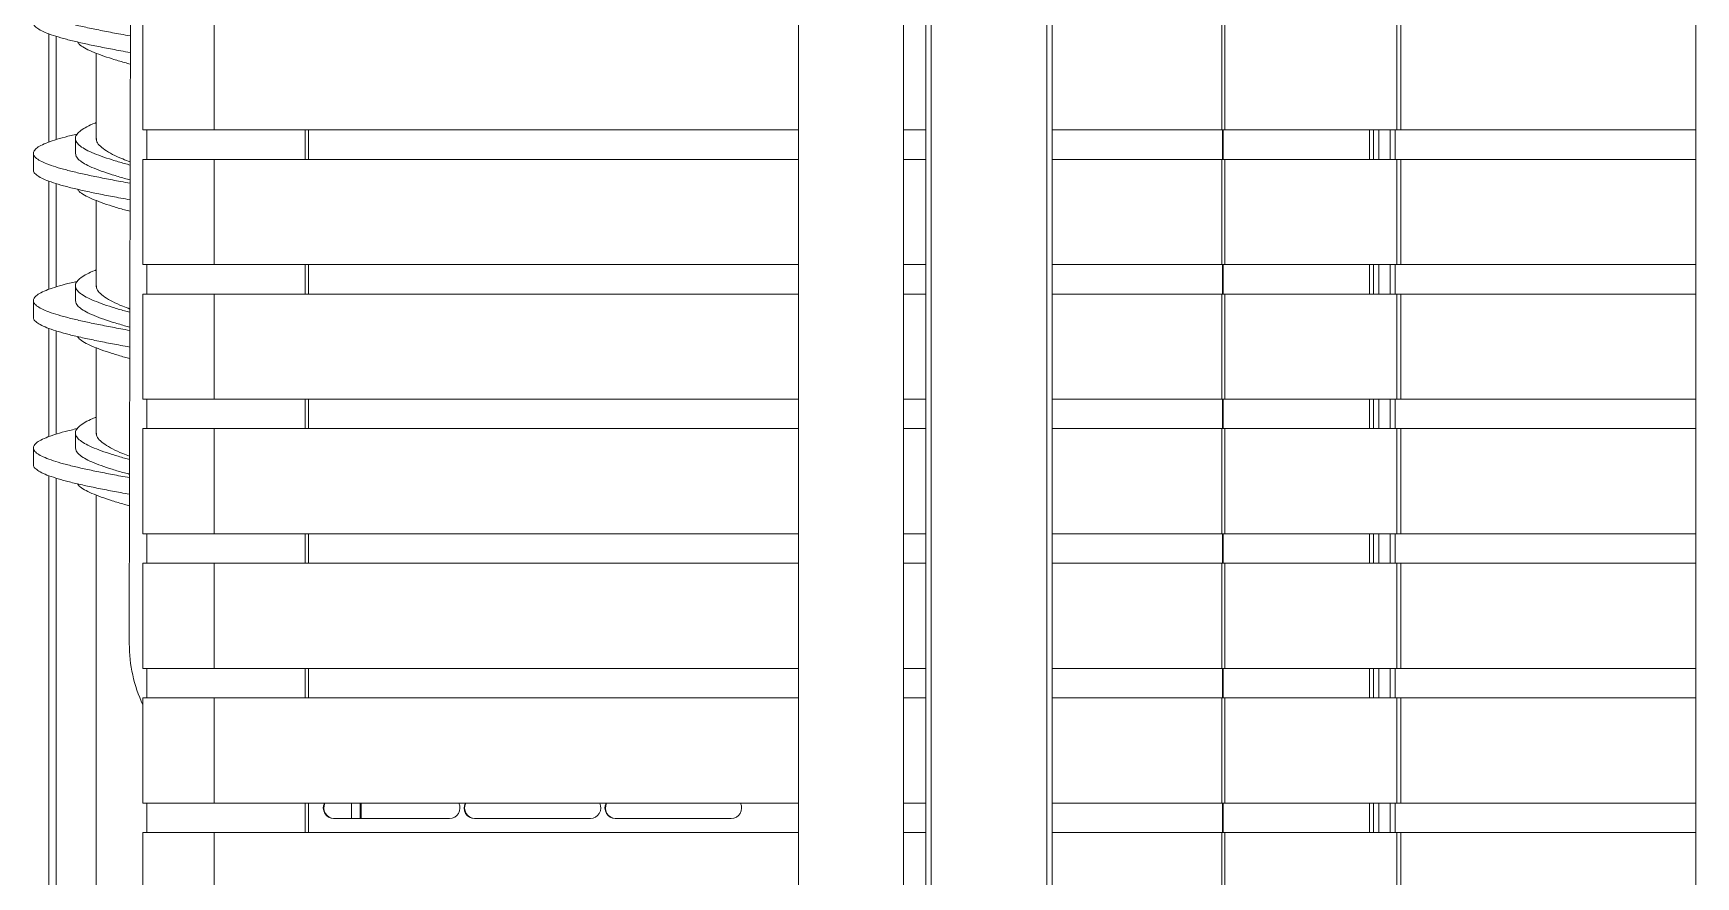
# Model space of a CAD drawing. Header units: millimetres. Extents: x 8553 to 64453, y 11523 to 72084.
# Drawn here: x 32471 to 33103, y 20939 to 21260 of the extents above; entities that cross this region are included whole.
import ezdxf

# ---------------------------------------------------------------- set-up
doc = ezdxf.new("R2010")
doc.units = ezdxf.units.MM
doc.layers.add('grey', color=254, linetype='Continuous')

msp = doc.modelspace()

# ---------------------------------------------------------------- linework, layer by layer
at = {"layer": 'grey', "linetype": 'Continuous', "lineweight": 15}
for p, q in [((32810.48, 22331.843), (32810.48, 19579.043)), ((32812.48, 19578.926), (32812.48, 22331.96)), ((32856.48, 22331.96), (32856.48, 19578.926)), ((32858.48, 19579.326), (32858.48, 22331.56)), ((32509.581, 22285.234), (32507.442, 21027.536)), ((32762.043, 19643.123), (32762.043, 22272.723)), ((33103.385, 19649.782), (33103.385, 22271.382)), ((32802.043, 22110.643), (32802.043, 19800.243)), ((32476.882, 21259.397), (32476.882, 21218.26)), ((32479.682, 21258.442), (32479.682, 21219.194)), ((32512.589, 21222.877), (32512.589, 21262.877)), ((32539.694, 21262.877), (32539.694, 21222.877)), ((32923.039, 21262.877), (32923.039, 21222.877)), ((32924.202, 21262.877), (32924.202, 21222.877)), ((32989.705, 21262.877), (32989.705, 21222.877)), ((32991.147, 21262.877), (32991.147, 21222.877)), ((32494.88, 21219.221), (32494.88, 21252.014)), ((32512.589, 21222.877), (32539.694, 21222.877)), ((32514.08, 21211.677), (32514.08, 21222.877)), ((32539.694, 21222.877), (32762.043, 21222.877)), ((32574.401, 21211.677), (32574.401, 21222.877)), ((32575.657, 21222.877), (32575.657, 21211.677)), ((32802.043, 21222.877), (32810.48, 21222.877)), ((32858.48, 21222.877), (32923.039, 21222.877)), ((32923.039, 21222.877), (32924.202, 21222.877)), ((32923.311, 21222.877), (32923.311, 21211.677)), ((32923.575, 21222.877), (32923.575, 21211.677)), ((32924.202, 21222.877), (32989.705, 21222.877)), ((32979.227, 21222.877), (32979.227, 21211.677)), ((32980.747, 21222.877), (32980.747, 21211.677)), ((32982.756, 21211.677), (32982.756, 21222.877)), ((32982.821, 21222.877), (32982.821, 21211.677)), ((32987.093, 21222.877), (32987.093, 21211.677)), ((32989.078, 21222.877), (32989.078, 21211.677)), ((32989.705, 21222.877), (32991.147, 21222.877)), ((32991.147, 21222.877), (33103.385, 21222.877)), ((32470.94, 21207.667), (32470.94, 21213.975)), ((32486.94, 21213.975), (32486.94, 21219.621)), ((32512.589, 21171.677), (32512.589, 21211.677)), ((32512.589, 21211.677), (32539.694, 21211.677)), ((32539.694, 21211.677), (32539.694, 21171.677)), ((32539.694, 21211.677), (32762.043, 21211.677)), ((32802.043, 21211.677), (32810.48, 21211.677)), ((32858.48, 21211.677), (32923.039, 21211.677)), ((32923.039, 21211.677), (32923.039, 21171.677)), ((32923.039, 21211.677), (32924.202, 21211.677)), ((32924.202, 21211.677), (32924.202, 21171.677)), ((32924.202, 21211.677), (32989.705, 21211.677)), ((32989.705, 21211.677), (32989.705, 21171.677)), ((32989.705, 21211.677), (32991.147, 21211.677)), ((32991.147, 21211.677), (32991.147, 21171.677)), ((32991.147, 21211.677), (33103.385, 21211.677)), ((32476.882, 21203.397), (32476.882, 21162.26)), ((32479.682, 21202.442), (32479.682, 21163.194)), ((32494.88, 21163.221), (32494.88, 21196.014)), ((32512.589, 21171.677), (32539.694, 21171.677)), ((32514.08, 21160.477), (32514.08, 21171.677)), ((32539.694, 21171.677), (32762.043, 21171.677)), ((32574.401, 21160.477), (32574.401, 21171.677)), ((32575.657, 21171.677), (32575.657, 21160.477)), ((32802.043, 21171.677), (32810.48, 21171.677)), ((32858.48, 21171.677), (32923.039, 21171.677)), ((32923.039, 21171.677), (32924.202, 21171.677)), ((32923.311, 21171.677), (32923.311, 21160.477)), ((32923.575, 21171.677), (32923.575, 21160.477)), ((32924.202, 21171.677), (32989.705, 21171.677)), ((32979.227, 21171.677), (32979.227, 21160.477)), ((32980.747, 21171.677), (32980.747, 21160.477)), ((32982.756, 21160.477), (32982.756, 21171.677)), ((32982.821, 21171.677), (32982.821, 21160.477)), ((32987.093, 21171.677), (32987.093, 21160.477)), ((32989.078, 21171.677), (32989.078, 21160.477)), ((32989.705, 21171.677), (32991.147, 21171.677)), ((32991.147, 21171.677), (33103.385, 21171.677)), ((32486.94, 21157.975), (32486.94, 21163.621)), ((32470.94, 21151.667), (32470.94, 21157.975)), ((32512.589, 21120.477), (32512.589, 21160.477)), ((32512.589, 21160.477), (32539.694, 21160.477)), ((32539.694, 21160.477), (32539.694, 21120.477)), ((32539.694, 21160.477), (32762.043, 21160.477)), ((32802.043, 21160.477), (32810.48, 21160.477)), ((32858.48, 21160.477), (32923.039, 21160.477)), ((32923.039, 21160.477), (32923.039, 21120.477)), ((32923.039, 21160.477), (32924.202, 21160.477)), ((32924.202, 21160.477), (32924.202, 21120.477)), ((32924.202, 21160.477), (32989.705, 21160.477)), ((32989.705, 21160.477), (32989.705, 21120.477)), ((32989.705, 21160.477), (32991.147, 21160.477)), ((32991.147, 21160.477), (32991.147, 21120.477)), ((32991.147, 21160.477), (33103.385, 21160.477)), ((32476.882, 21147.397), (32476.882, 21106.26)), ((32479.682, 21146.442), (32479.682, 21107.194)), ((32494.88, 21107.221), (32494.88, 21140.014)), ((32512.589, 21120.477), (32539.694, 21120.477)), ((32514.08, 21109.277), (32514.08, 21120.477)), ((32539.694, 21120.477), (32762.043, 21120.477)), ((32574.401, 21109.277), (32574.401, 21120.477)), ((32575.657, 21120.477), (32575.657, 21109.277)), ((32802.043, 21120.477), (32810.48, 21120.477)), ((32858.48, 21120.477), (32923.039, 21120.477)), ((32923.039, 21120.477), (32924.202, 21120.477)), ((32923.311, 21120.477), (32923.311, 21109.277)), ((32923.575, 21120.477), (32923.575, 21109.277)), ((32924.202, 21120.477), (32989.705, 21120.477)), ((32979.227, 21120.477), (32979.227, 21109.277)), ((32980.747, 21120.477), (32980.747, 21109.277)), ((32982.756, 21109.277), (32982.756, 21120.477)), ((32982.821, 21120.477), (32982.821, 21109.277)), ((32987.093, 21120.477), (32987.093, 21109.277)), ((32989.078, 21120.477), (32989.078, 21109.277)), ((32989.705, 21120.477), (32991.147, 21120.477)), ((32991.147, 21120.477), (33103.385, 21120.477)), ((32486.94, 21101.975), (32486.94, 21107.621)), ((32512.589, 21069.277), (32512.589, 21109.277)), ((32512.589, 21109.277), (32539.694, 21109.277)), ((32539.694, 21109.277), (32539.694, 21069.277)), ((32539.694, 21109.277), (32762.043, 21109.277)), ((32802.043, 21109.277), (32810.48, 21109.277)), ((32858.48, 21109.277), (32923.039, 21109.277)), ((32923.039, 21109.277), (32923.039, 21069.277)), ((32923.039, 21109.277), (32924.202, 21109.277)), ((32924.202, 21109.277), (32924.202, 21069.277)), ((32924.202, 21109.277), (32989.705, 21109.277)), ((32989.705, 21109.277), (32989.705, 21069.277)), ((32989.705, 21109.277), (32991.147, 21109.277)), ((32991.147, 21109.277), (32991.147, 21069.277)), ((32991.147, 21109.277), (33103.385, 21109.277)), ((32470.94, 21095.667), (32470.94, 21101.975)), ((32476.882, 21091.397), (32476.882, 20795)), ((32479.682, 21090.442), (32479.682, 20795.949)), ((32494.88, 20802.387), (32494.88, 21084.014)), ((32512.589, 21069.277), (32539.694, 21069.277)), ((32514.08, 21058.077), (32514.08, 21069.277)), ((32539.694, 21069.277), (32762.043, 21069.277)), ((32574.401, 21058.077), (32574.401, 21069.277)), ((32575.657, 21069.277), (32575.657, 21058.077)), ((32802.043, 21069.277), (32810.48, 21069.277)), ((32858.48, 21069.277), (32923.039, 21069.277)), ((32923.039, 21069.277), (32924.202, 21069.277)), ((32923.311, 21069.277), (32923.311, 21058.077)), ((32923.575, 21069.277), (32923.575, 21058.077)), ((32924.202, 21069.277), (32989.705, 21069.277)), ((32979.227, 21069.277), (32979.227, 21058.077)), ((32980.747, 21069.277), (32980.747, 21058.077)), ((32982.756, 21058.077), (32982.756, 21069.277)), ((32982.821, 21069.277), (32982.821, 21058.077)), ((32987.093, 21069.277), (32987.093, 21058.077)), ((32989.078, 21069.277), (32989.078, 21058.077)), ((32989.705, 21069.277), (32991.147, 21069.277)), ((32991.147, 21069.277), (33103.385, 21069.277)), ((32512.589, 21018.077), (32512.589, 21058.077)), ((32512.589, 21058.077), (32539.694, 21058.077)), ((32539.694, 21058.077), (32539.694, 21018.077)), ((32539.694, 21058.077), (32762.043, 21058.077)), ((32802.043, 21058.077), (32810.48, 21058.077)), ((32858.48, 21058.077), (32923.039, 21058.077)), ((32923.039, 21058.077), (32923.039, 21018.077)), ((32923.039, 21058.077), (32924.202, 21058.077)), ((32924.202, 21058.077), (32924.202, 21018.077)), ((32924.202, 21058.077), (32989.705, 21058.077)), ((32989.705, 21058.077), (32989.705, 21018.077)), ((32989.705, 21058.077), (32991.147, 21058.077)), ((32991.147, 21058.077), (32991.147, 21018.077)), ((32991.147, 21058.077), (33103.385, 21058.077)), ((32512.589, 21018.077), (32539.694, 21018.077)), ((32514.08, 21006.877), (32514.08, 21018.077)), ((32539.694, 21018.077), (32762.043, 21018.077)), ((32574.401, 21006.877), (32574.401, 21018.077)), ((32575.657, 21018.077), (32575.657, 21006.877)), ((32802.043, 21018.077), (32810.48, 21018.077)), ((32858.48, 21018.077), (32923.039, 21018.077)), ((32923.039, 21018.077), (32924.202, 21018.077)), ((32923.311, 21018.077), (32923.311, 21006.877)), ((32923.575, 21018.077), (32923.575, 21006.877)), ((32924.202, 21018.077), (32989.705, 21018.077)), ((32979.227, 21018.077), (32979.227, 21006.877)), ((32980.747, 21018.077), (32980.747, 21006.877)), ((32982.756, 21006.877), (32982.756, 21018.077)), ((32982.821, 21018.077), (32982.821, 21006.877)), ((32987.093, 21018.077), (32987.093, 21006.877)), ((32989.078, 21018.077), (32989.078, 21006.877)), ((32989.705, 21018.077), (32991.147, 21018.077)), ((32991.147, 21018.077), (33103.385, 21018.077)), ((32512.589, 20966.877), (32512.589, 21006.877)), ((32512.589, 21006.877), (32539.694, 21006.877)), ((32539.694, 21006.877), (32539.694, 20966.877)), ((32539.694, 21006.877), (32762.043, 21006.877)), ((32802.043, 21006.877), (32810.48, 21006.877)), ((32858.48, 21006.877), (32923.039, 21006.877)), ((32923.039, 21006.877), (32923.039, 20966.877)), ((32923.039, 21006.877), (32924.202, 21006.877)), ((32924.202, 21006.877), (32924.202, 20966.877)), ((32924.202, 21006.877), (32989.705, 21006.877)), ((32989.705, 21006.877), (32989.705, 20966.877)), ((32989.705, 21006.877), (32991.147, 21006.877)), ((32991.147, 21006.877), (32991.147, 20966.877)), ((32991.147, 21006.877), (33103.385, 21006.877)), ((32512.589, 20966.877), (32539.694, 20966.877)), ((32514.08, 20955.677), (32514.08, 20966.877)), ((32539.694, 20966.877), (32762.043, 20966.877)), ((32574.401, 20955.677), (32574.401, 20966.877)), ((32575.657, 20966.877), (32575.657, 20955.677)), ((32591.994, 20966.877), (32591.994, 20961.073)), ((32595.28, 20966.877), (32595.28, 20961.073)), ((32595.68, 20966.877), (32595.68, 20961.073)), ((32802.043, 20966.877), (32810.48, 20966.877)), ((32858.48, 20966.877), (32923.039, 20966.877)), ((32923.039, 20966.877), (32924.202, 20966.877)), ((32923.311, 20966.877), (32923.311, 20955.677)), ((32923.575, 20966.877), (32923.575, 20955.677)), ((32924.202, 20966.877), (32989.705, 20966.877)), ((32979.227, 20966.877), (32979.227, 20955.677)), ((32980.747, 20966.877), (32980.747, 20955.677)), ((32982.756, 20955.677), (32982.756, 20966.877)), ((32982.821, 20966.877), (32982.821, 20955.677)), ((32987.093, 20966.877), (32987.093, 20955.677)), ((32989.078, 20966.877), (32989.078, 20955.677)), ((32989.705, 20966.877), (32991.147, 20966.877)), ((32991.147, 20966.877), (33103.385, 20966.877)), ((32629.309, 20961.073), (32585.19, 20961.073)), ((32682.883, 20961.073), (32638.763, 20961.073)), ((32736.456, 20961.073), (32692.337, 20961.073)), ((32512.589, 20915.677), (32512.589, 20955.677)), ((32512.589, 20955.677), (32539.694, 20955.677)), ((32539.694, 20955.677), (32539.694, 20915.677)), ((32539.694, 20955.677), (32762.043, 20955.677)), ((32802.043, 20955.677), (32810.48, 20955.677)), ((32858.48, 20955.677), (32923.039, 20955.677)), ((32923.039, 20955.677), (32923.039, 20915.677)), ((32923.039, 20955.677), (32924.202, 20955.677)), ((32924.202, 20955.677), (32924.202, 20915.677)), ((32924.202, 20955.677), (32989.705, 20955.677)), ((32989.705, 20955.677), (32989.705, 20915.677)), ((32989.705, 20955.677), (32991.147, 20955.677)), ((32991.147, 20955.677), (32991.147, 20915.677)), ((32991.147, 20955.677), (33103.385, 20955.677))]:
    msp.add_line(p, q, dxfattribs=at)
for centre, radius, start, end in [((32562.044, 21027.434), 54.602, 179.893239, 205.076969), ((32585.243, 20965.072), 4, 153.179428, 269.236247), ((32585.451, 20965.072), 4, 153.179428, 269.236247), ((32629.256, 20965.072), 4, 270.763753, 26.820572), ((32638.817, 20965.072), 4, 153.179428, 269.236247), ((32639.025, 20965.072), 4, 153.179428, 269.236247), ((32682.829, 20965.072), 4, 270.763753, 26.820572), ((32692.39, 20965.072), 4, 153.179428, 269.236247), ((32692.598, 20965.072), 4, 153.179428, 269.236247), ((32736.403, 20965.072), 4, 270.763753, 26.820572)]:
    msp.add_arc(centre, radius, start, end, dxfattribs=at)
for points, knots in [([(32487.582, 21277.296), (32486.799, 21277.117), (32484.322, 21276.548), (32480.819, 21275.592), (32477.146, 21274.423), (32474.289, 21273.258), (32472.254, 21272.091), (32471.088, 21270.923), (32470.807, 21269.759), (32471.418, 21268.59), (32472.909, 21267.424), (32475.255, 21266.259), (32478.415, 21265.089), (32482.338, 21263.925), (32486.953, 21262.758), (32492.181, 21261.59), (32497.946, 21260.426), (32503.2, 21259.426), (32506.607, 21258.818), (32507.835, 21258.599)], [0, 0, 0, 0, 0.0288294, 0.0912096, 0.1536396, 0.2160062, 0.2784136, 0.3408209, 0.4031876, 0.4656175, 0.5279977, 0.590378, 0.6528079, 0.7151746, 0.7775819, 0.8399893, 0.9023559, 0.9647858, 1, 1, 1, 1]), ([(32471.008, 21263.668), (32470.987, 21263.595), (32470.851, 21263.134), (32471.467, 21262.281), (32472.895, 21261.116), (32475.258, 21259.95), (32478.414, 21258.781), (32482.338, 21257.617), (32486.953, 21256.449), (32492.181, 21255.281), (32497.946, 21254.117), (32503.196, 21253.118), (32506.599, 21252.511), (32507.824, 21252.292)], [0, 0, 0, 0, 0.0191899, 0.1218059, 0.2243402, 0.3268745, 0.4294905, 0.5320025, 0.6345813, 0.7371602, 0.8396722, 0.9422882, 1, 1, 1, 1]), ([(32487.709, 21256.303), (32487.913, 21256.025), (32488.457, 21255.281), (32490.302, 21254.071), (32493.095, 21252.67), (32496.654, 21251.269), (32500.87, 21249.87), (32504.639, 21248.743), (32507.094, 21248.081), (32507.817, 21247.887)], [0, 0, 0, 0, 0.0989753, 0.2652684, 0.4316463, 0.5980242, 0.7643174, 0.9306105, 1, 1, 1, 1]), ([(32487.582, 21221.296), (32486.799, 21221.117), (32484.322, 21220.548), (32480.819, 21219.592), (32477.146, 21218.423), (32474.289, 21217.258), (32472.254, 21216.091), (32471.088, 21214.923), (32470.807, 21213.759), (32471.418, 21212.59), (32472.909, 21211.424), (32475.255, 21210.259), (32478.415, 21209.089), (32482.338, 21207.925), (32486.953, 21206.758), (32492.181, 21205.59), (32497.947, 21204.426), (32503.169, 21203.432), (32506.543, 21202.829), (32507.74, 21202.616)], [0, 0, 0, 0, 0.0288558, 0.0912933, 0.1537804, 0.2162043, 0.2786689, 0.3411334, 0.4035573, 0.4660445, 0.5284819, 0.5909193, 0.6534065, 0.7158304, 0.7782949, 0.8407595, 0.9031833, 0.9656705, 1, 1, 1, 1]), ([(32494.88, 21225.644), (32494.721, 21225.586), (32493.291, 21225.061), (32491.24, 21224.069), (32488.874, 21222.67), (32487.412, 21221.271), (32486.806, 21219.87), (32487.092, 21218.469), (32488.259, 21217.07), (32490.278, 21215.671), (32493.101, 21214.27), (32496.652, 21212.869), (32500.871, 21211.47), (32504.618, 21210.349), (32507.051, 21209.693), (32507.752, 21209.504)], [0, 0, 0, 0, 0.0108025, 0.0975641, 0.1842815, 0.270999, 0.3577606, 0.4445222, 0.5312397, 0.6179571, 0.7047187, 0.7914803, 0.8781978, 0.9649152, 1, 1, 1, 1]), ([(32487.004, 21213.978), (32487.036, 21213.593), (32487.106, 21212.741), (32488.275, 21211.424), (32490.273, 21210.025), (32493.102, 21208.624), (32496.652, 21207.223), (32500.871, 21205.824), (32504.615, 21204.704), (32507.045, 21204.049), (32507.742, 21203.861)], [0, 0, 0, 0, 0.1141245, 0.2524617, 0.3907988, 0.5292065, 0.6676142, 0.8059513, 0.9442885, 1, 1, 1, 1]), ([(32495.014, 21219.619), (32494.984, 21219.353), (32494.89, 21218.503), (32495.884, 21217.07), (32497.901, 21215.32), (32500.964, 21213.571), (32504.28, 21212.042), (32506.791, 21211.096), (32507.754, 21210.733)], [0, 0, 0, 0, 0.0899831, 0.2868927, 0.4838023, 0.6807133, 0.8776269, 1, 1, 1, 1]), ([(32471.008, 21207.668), (32470.987, 21207.595), (32470.851, 21207.134), (32471.467, 21206.281), (32472.895, 21205.116), (32475.258, 21203.95), (32478.414, 21202.781), (32482.338, 21201.617), (32486.953, 21200.449), (32492.181, 21199.281), (32497.947, 21198.117), (32503.166, 21197.124), (32506.536, 21196.522), (32507.729, 21196.309)], [0, 0, 0, 0, 0.0192189, 0.1219896, 0.2246785, 0.3273675, 0.4301382, 0.5328048, 0.6355384, 0.7382719, 0.8409385, 0.9437092, 1, 1, 1, 1]), ([(32487.709, 21200.303), (32487.913, 21200.025), (32488.457, 21199.281), (32490.302, 21198.071), (32493.095, 21196.67), (32496.654, 21195.269), (32500.87, 21193.87), (32504.609, 21192.752), (32507.031, 21192.099), (32507.722, 21191.913)], [0, 0, 0, 0, 0.0992807, 0.266087, 0.4329782, 0.5998695, 0.7666758, 0.9334821, 1, 1, 1, 1]), ([(32494.88, 21169.644), (32494.721, 21169.586), (32493.291, 21169.061), (32491.24, 21168.069), (32488.874, 21166.67), (32487.412, 21165.271), (32486.806, 21163.87), (32487.092, 21162.469), (32488.259, 21161.07), (32490.278, 21159.671), (32493.101, 21158.27), (32496.652, 21156.869), (32500.871, 21155.47), (32504.588, 21154.358), (32506.988, 21153.711), (32507.657, 21153.53)], [0, 0, 0, 0, 0.0108198, 0.0977209, 0.1845776, 0.2714344, 0.3583354, 0.4452364, 0.5320932, 0.61895, 0.705851, 0.792752, 0.8796088, 0.9664656, 1, 1, 1, 1]), ([(32487.582, 21165.296), (32486.799, 21165.117), (32484.322, 21164.548), (32480.819, 21163.592), (32477.146, 21162.423), (32474.289, 21161.258), (32472.254, 21160.091), (32471.088, 21158.923), (32470.807, 21157.759), (32471.418, 21156.59), (32472.909, 21155.424), (32475.255, 21154.259), (32478.415, 21153.089), (32482.338, 21151.925), (32486.953, 21150.758), (32492.18, 21149.59), (32497.947, 21148.426), (32503.138, 21147.437), (32506.48, 21146.841), (32507.645, 21146.633)], [0, 0, 0, 0, 0.0288823, 0.0913771, 0.1539216, 0.2164027, 0.2789246, 0.3414465, 0.4039277, 0.4664722, 0.5289669, 0.5914617, 0.6540062, 0.7164873, 0.7790092, 0.8415311, 0.9040123, 0.9665568, 1, 1, 1, 1]), ([(32495.014, 21163.619), (32494.984, 21163.353), (32494.89, 21162.503), (32495.884, 21161.07), (32497.901, 21159.32), (32500.964, 21157.571), (32504.251, 21156.054), (32506.729, 21155.12), (32507.659, 21154.77)], [0, 0, 0, 0, 0.0903562, 0.2880825, 0.4858088, 0.6835365, 0.8812668, 1, 1, 1, 1]), ([(32487.004, 21157.978), (32487.036, 21157.593), (32487.106, 21156.741), (32488.275, 21155.424), (32490.273, 21154.025), (32493.102, 21152.624), (32496.651, 21151.223), (32500.871, 21149.824), (32504.585, 21148.713), (32506.982, 21148.067), (32507.647, 21147.887)], [0, 0, 0, 0, 0.1144173, 0.25310938, 0.39180147, 0.53056423, 0.669327, 0.80801908, 0.94671117, 1, 1, 1, 1]), ([(32471.008, 21151.668), (32470.987, 21151.595), (32470.851, 21151.134), (32471.467, 21150.281), (32472.895, 21149.116), (32475.258, 21147.95), (32478.414, 21146.781), (32482.338, 21145.617), (32486.953, 21144.449), (32492.18, 21143.281), (32497.947, 21142.117), (32503.135, 21141.129), (32506.473, 21140.533), (32507.634, 21140.326)], [0, 0, 0, 0, 0.0192479, 0.1221739, 0.2250179, 0.3278619, 0.4307879, 0.5336095, 0.6364983, 0.739387, 0.8422086, 0.9451346, 1, 1, 1, 1]), ([(32487.709, 21144.303), (32487.913, 21144.025), (32488.457, 21143.281), (32490.302, 21142.071), (32493.095, 21140.67), (32496.653, 21139.269), (32500.871, 21137.87), (32504.579, 21136.76), (32506.968, 21136.116), (32507.627, 21135.938)], [0, 0, 0, 0, 0.099588, 0.2669105, 0.4343184, 0.6017262, 0.7690488, 0.9363714, 1, 1, 1, 1]), ([(32494.88, 21113.644), (32494.721, 21113.586), (32493.291, 21113.061), (32491.24, 21112.069), (32488.874, 21110.67), (32487.412, 21109.271), (32486.806, 21107.87), (32487.092, 21106.469), (32488.259, 21105.07), (32490.278, 21103.671), (32493.101, 21102.27), (32496.652, 21100.869), (32500.872, 21099.47), (32504.558, 21098.366), (32506.925, 21097.728), (32507.561, 21097.556)], [0, 0, 0, 0, 0.0108372, 0.0978781, 0.1848747, 0.2718712, 0.3589121, 0.445953, 0.5329495, 0.6199461, 0.7069869, 0.7940278, 0.8810244, 0.9680209, 1, 1, 1, 1]), ([(32487.582, 21109.296), (32486.799, 21109.117), (32484.322, 21108.548), (32480.819, 21107.592), (32477.146, 21106.423), (32474.289, 21105.258), (32472.254, 21104.091), (32471.088, 21102.923), (32470.807, 21101.759), (32471.418, 21100.59), (32472.909, 21099.424), (32475.255, 21098.259), (32478.415, 21097.089), (32482.338, 21095.925), (32486.953, 21094.758), (32492.18, 21093.59), (32497.947, 21092.426), (32503.107, 21091.443), (32506.417, 21090.852), (32507.55, 21090.65)], [0, 0, 0, 0, 0.0289088, 0.091461, 0.154063, 0.2166015, 0.2791809, 0.3417602, 0.4042987, 0.4669007, 0.5294529, 0.592005, 0.654607, 0.7171455, 0.7797249, 0.8423042, 0.9048428, 0.9674447, 1, 1, 1, 1]), ([(32495.014, 21107.619), (32494.984, 21107.353), (32494.89, 21106.503), (32495.884, 21105.07), (32497.901, 21103.32), (32500.965, 21101.571), (32504.213, 21100.07), (32506.645, 21099.153), (32507.53, 21098.82)], [0, 0, 0, 0, 0.0908656, 0.2897066, 0.4885476, 0.68739, 0.886235, 1, 1, 1, 1]), ([(32487.004, 21101.978), (32487.036, 21101.593), (32487.106, 21100.741), (32488.275, 21099.424), (32490.273, 21098.025), (32493.102, 21096.624), (32496.651, 21095.223), (32500.872, 21093.824), (32504.555, 21092.721), (32506.919, 21092.084), (32507.552, 21091.913)], [0, 0, 0, 0, 0.1147116, 0.2537604, 0.3928093, 0.5319289, 0.6710486, 0.8100975, 0.9491463, 1, 1, 1, 1]), ([(32471.008, 21095.668), (32470.987, 21095.595), (32470.851, 21095.134), (32471.467, 21094.281), (32472.895, 21093.116), (32475.258, 21091.95), (32478.414, 21090.781), (32482.338, 21089.617), (32486.953, 21088.449), (32492.18, 21087.281), (32497.947, 21086.117), (32503.104, 21085.135), (32506.41, 21084.545), (32507.539, 21084.343)], [0, 0, 0, 0, 0.019277, 0.1223587, 0.2253583, 0.3283579, 0.4314395, 0.5344167, 0.6374611, 0.7405054, 0.8434826, 0.9465643, 1, 1, 1, 1]), ([(32487.709, 21088.303), (32487.913, 21088.025), (32488.457, 21087.281), (32490.302, 21086.071), (32493.095, 21084.67), (32496.653, 21083.269), (32500.871, 21081.87), (32504.548, 21080.769), (32506.905, 21080.133), (32507.531, 21079.964)], [0, 0, 0, 0, 0.0998972, 0.2677393, 0.4356669, 0.6035945, 0.7714366, 0.9392786, 1, 1, 1, 1])]:
    msp.add_open_spline(points, degree=3, knots=knots, dxfattribs=at)

doc.saveas('drawing.dxf')
